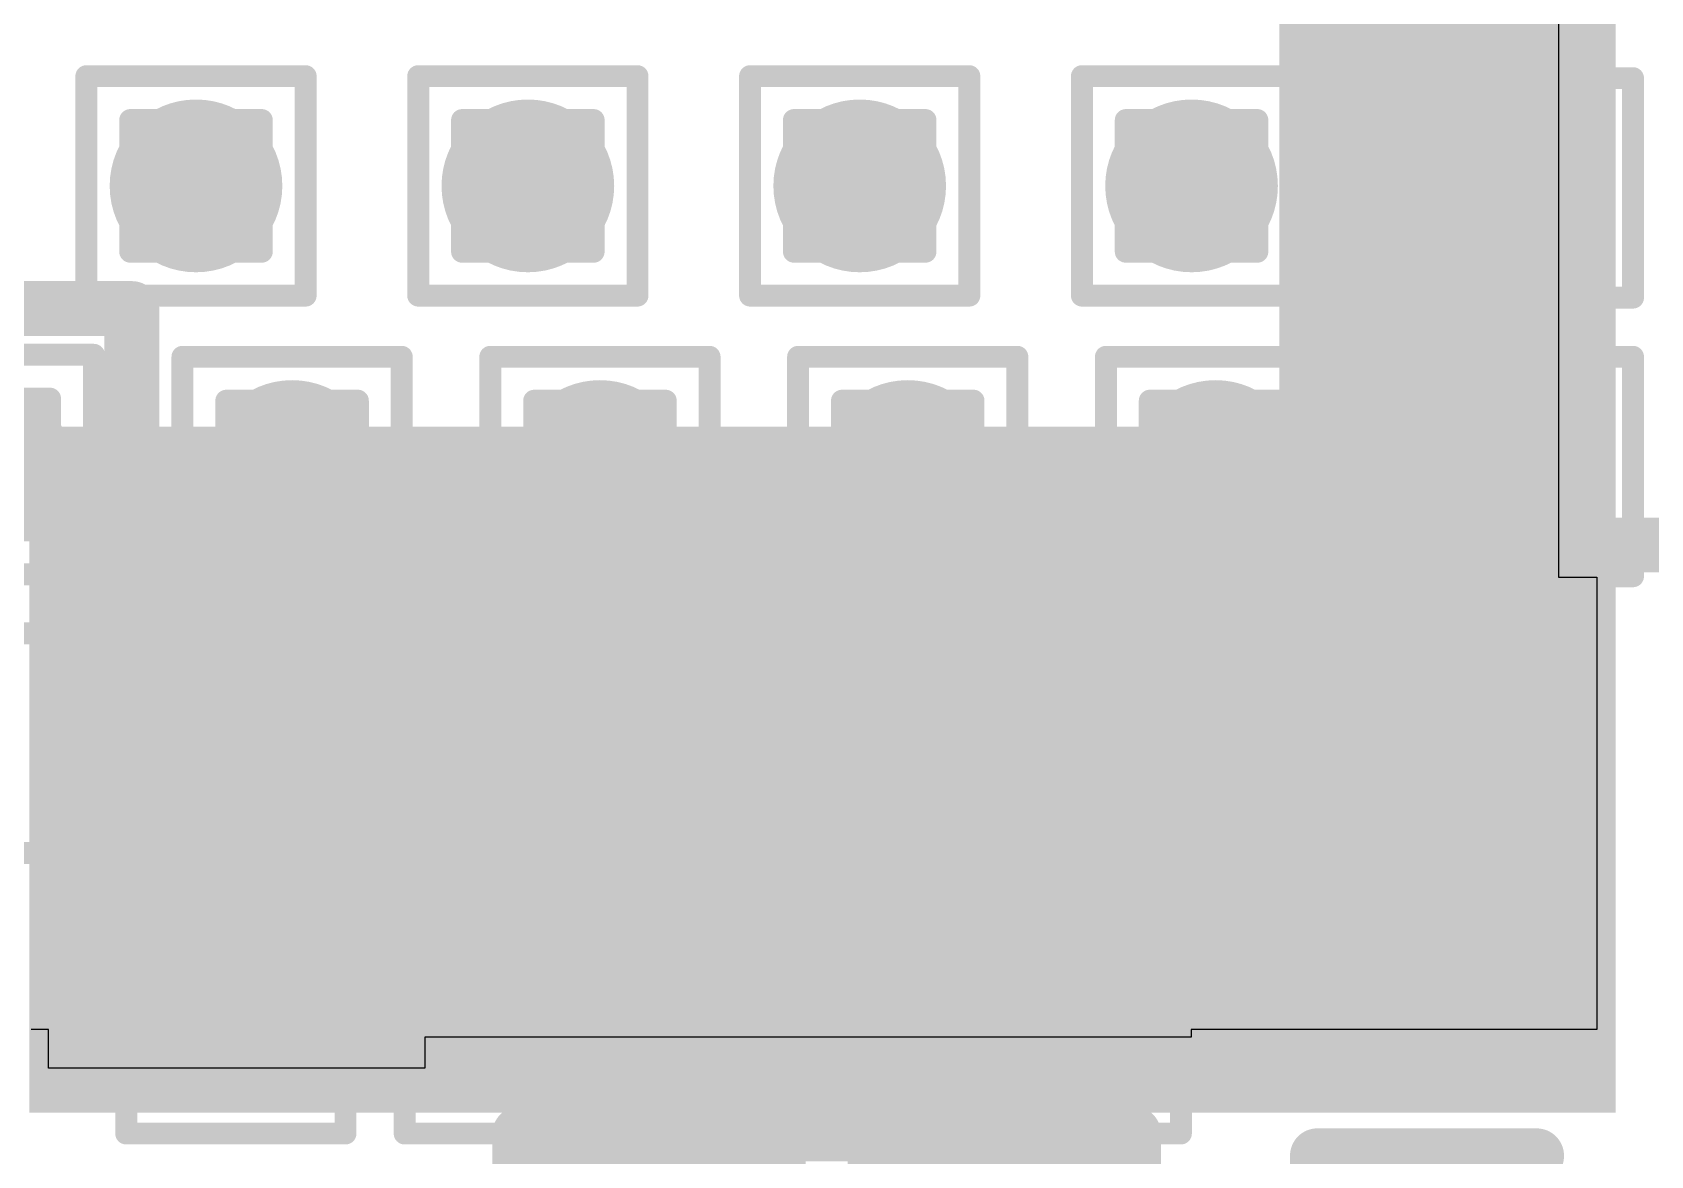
# Model space of a CAD drawing. Header units: inches. Extents: x -12 to 5357, y -8 to 5291.
# Drawn here: x 39.091 to 42.84, y 32.583 to 35.183 of the extents above; entities that cross this region are included whole.
import ezdxf

# ---------------------------------------------------------------- set-up
doc = ezdxf.new("R2010")
doc.units = ezdxf.units.IN
for name, color, linetype in [('Bottom Layer', 5, 'Continuous'), ('Drill Drawing', 1, 'Continuous'), ('Ground', 16, 'Continuous'), ('Power', 76, 'Continuous'), ('Top Layer', 1, 'Continuous'), ('Top Overlay', 2, 'Continuous'), ('Top Paste', 8, 'Continuous'), ('Top Solder', 216, 'Continuous'), ('Via Holes', 16, 'Continuous')]:
    doc.layers.add(name, color=color, linetype=linetype)

# ---------------------------------------------------------------- blocks, each defined once
blk = doc.blocks.new('IND_0402_64')
at = {"layer": 'Top Layer'}
for points in [[(-0.55, 0.3), (-0.15, 0.3), (-0.15, -0.3), (-0.55, -0.3)], [(0.15, 0.3), (0.55, 0.3), (0.55, -0.3), (0.15, -0.3)]]:
    blk.add_hatch(color=1, dxfattribs=at).paths.add_polyline_path(points)
at = {"layer": 'Top Paste'}
for points in [[(-0.55, 0.3), (-0.15, 0.3), (-0.15, -0.3), (-0.55, -0.3)], [(0.15, 0.3), (0.55, 0.3), (0.55, -0.3), (0.15, -0.3)]]:
    blk.add_hatch(color=8, dxfattribs=at).paths.add_polyline_path(points)
at = {"layer": 'Top Solder'}
for points in [[(-0.6516, 0.4016), (-0.0484, 0.4016), (-0.0484, -0.4016), (-0.6516, -0.4016)], [(0.0484, 0.4016), (0.6516, 0.4016), (0.6516, -0.4016), (0.0484, -0.4016)]]:
    blk.add_hatch(color=216, dxfattribs=at).paths.add_polyline_path(points)
at = {"layer": 'Top Overlay', "const_width": 0.127}
for points in [[(-0.7112, -0.4572), (-0.7112, 0.4572)], [(-0.7112, 0.4572), (-0.3048, 0.4572)], [(-0.3048, 0.4572), (0.7112, 0.4572)], [(0.7112, -0.4572), (0.7112, 0.4572)], [(-0.7112, -0.4572), (-0.3048, -0.4572)], [(-0.3048, -0.4572), (0.7112, -0.4572)]]:
    blk.add_lwpolyline(points, dxfattribs=at)
at = {"layer": 'Top Overlay', "const_width": 0.0635}
for points in [[(-0.7429, 0.4572, 1), (-0.6794, 0.4572, 1)], [(-0.7429, 0.4572, 1), (-0.6794, 0.4572, 1)], [(-0.3366, 0.4572, 1), (-0.2731, 0.4572, 1)], [(-0.3366, 0.4572, 1), (-0.2731, 0.4572, 1)], [(0.6794, 0.4572, 1), (0.7429, 0.4572, 1)], [(0.6794, 0.4572, 1), (0.7429, 0.4572, 1)], [(-0.7429, -0.4572, 1), (-0.6794, -0.4572, 1)], [(-0.7429, -0.4572, 1), (-0.6794, -0.4572, 1)], [(-0.3366, -0.4572, 1), (-0.2731, -0.4572, 1)], [(-0.3366, -0.4572, 1), (-0.2731, -0.4572, 1)], [(0.6794, -0.4572, 1), (0.7429, -0.4572, 1)], [(0.6794, -0.4572, 1), (0.7429, -0.4572, 1)]]:
    blk.add_lwpolyline(points, format="xyb", close=True, dxfattribs=at)
blk = doc.blocks.new('C___0402_92')
at = {"layer": 'Top Layer'}
for points in [[(-0.6985, -0.3175), (-0.6985, 0.3175), (-0.2413, 0.3175), (-0.2413, -0.3175)], [(0.2413, -0.3175), (0.2413, 0.3175), (0.6985, 0.3175), (0.6985, -0.3175)]]:
    blk.add_hatch(color=1, dxfattribs=at).paths.add_polyline_path(points)
at = {"layer": 'Top Paste'}
for points in [[(-0.6985, -0.3175), (-0.6985, 0.3175), (-0.2413, 0.3175), (-0.2413, -0.3175)], [(0.2413, -0.3175), (0.2413, 0.3175), (0.6985, 0.3175), (0.6985, -0.3175)]]:
    blk.add_hatch(color=8, dxfattribs=at).paths.add_polyline_path(points)
at = {"layer": 'Top Solder'}
for points in [[(-0.7585, -0.3775), (-0.7585, 0.3775), (-0.1813, 0.3775), (-0.1813, -0.3775)], [(0.1813, -0.3775), (0.1813, 0.3775), (0.7585, 0.3775), (0.7585, -0.3775)]]:
    blk.add_hatch(color=216, dxfattribs=at).paths.add_polyline_path(points)
at = {"layer": 'Top Overlay', "const_width": 0.127}
for points in [[(-0.7874, -0.4064), (-0.7874, 0.4064)], [(-0.7874, 0.4064), (-0.2794, 0.4064)], [(0.2794, 0.4064), (0.7874, 0.4064)], [(0.7874, -0.4064), (0.7874, 0.4064)], [(-0.7874, -0.4064), (-0.2794, -0.4064)], [(0.2794, -0.4064), (0.7874, -0.4064)]]:
    blk.add_lwpolyline(points, dxfattribs=at)
at = {"layer": 'Top Overlay', "const_width": 0.0635}
for points in [[(-0.8191, 0.4064, 1), (-0.7556, 0.4064, 1)], [(-0.8191, 0.4064, 1), (-0.7556, 0.4064, 1)], [(-0.3111, 0.4064, 1), (-0.2477, 0.4064, 1)], [(0.2477, 0.4064, 1), (0.3111, 0.4064, 1)], [(0.7556, 0.4064, 1), (0.8191, 0.4064, 1)], [(0.7556, 0.4064, 1), (0.8191, 0.4064, 1)], [(-0.8191, -0.4064, 1), (-0.7556, -0.4064, 1)], [(-0.8191, -0.4064, 1), (-0.7556, -0.4064, 1)], [(-0.3111, -0.4064, 1), (-0.2477, -0.4064, 1)], [(0.2477, -0.4064, 1), (0.3111, -0.4064, 1)], [(0.7556, -0.4064, 1), (0.8191, -0.4064, 1)], [(0.7556, -0.4064, 1), (0.8191, -0.4064, 1)]]:
    blk.add_lwpolyline(points, format="xyb", close=True, dxfattribs=at)
blk = doc.blocks.new('C___0402_96')
at = {"layer": 'Top Layer'}
for points in [[(-0.6985, -0.3175), (-0.6985, 0.3175), (-0.2413, 0.3175), (-0.2413, -0.3175)], [(0.2413, -0.3175), (0.2413, 0.3175), (0.6985, 0.3175), (0.6985, -0.3175)]]:
    blk.add_hatch(color=1, dxfattribs=at).paths.add_polyline_path(points)
at = {"layer": 'Top Paste'}
for points in [[(-0.6985, -0.3175), (-0.6985, 0.3175), (-0.2413, 0.3175), (-0.2413, -0.3175)], [(0.2413, -0.3175), (0.2413, 0.3175), (0.6985, 0.3175), (0.6985, -0.3175)]]:
    blk.add_hatch(color=8, dxfattribs=at).paths.add_polyline_path(points)
at = {"layer": 'Top Solder'}
for points in [[(-0.7585, -0.3775), (-0.7585, 0.3775), (-0.1813, 0.3775), (-0.1813, -0.3775)], [(0.1813, -0.3775), (0.1813, 0.3775), (0.7585, 0.3775), (0.7585, -0.3775)]]:
    blk.add_hatch(color=216, dxfattribs=at).paths.add_polyline_path(points)
at = {"layer": 'Top Overlay', "const_width": 0.127}
for points in [[(-0.7874, -0.4064), (-0.7874, 0.4064)], [(-0.7874, 0.4064), (-0.2794, 0.4064)], [(0.2794, 0.4064), (0.7874, 0.4064)], [(0.7874, -0.4064), (0.7874, 0.4064)], [(-0.7874, -0.4064), (-0.2794, -0.4064)], [(0.2794, -0.4064), (0.7874, -0.4064)]]:
    blk.add_lwpolyline(points, dxfattribs=at)
at = {"layer": 'Top Overlay', "const_width": 0.0635}
for points in [[(-0.8191, 0.4064, 1), (-0.7556, 0.4064, 1)], [(-0.8191, 0.4064, 1), (-0.7556, 0.4064, 1)], [(-0.3111, 0.4064, 1), (-0.2477, 0.4064, 1)], [(0.2477, 0.4064, 1), (0.3112, 0.4064, 1)], [(0.7556, 0.4064, 1), (0.8191, 0.4064, 1)], [(0.7556, 0.4064, 1), (0.8191, 0.4064, 1)], [(-0.8191, -0.4064, 1), (-0.7556, -0.4064, 1)], [(-0.8191, -0.4064, 1), (-0.7556, -0.4064, 1)], [(-0.3111, -0.4064, 1), (-0.2477, -0.4064, 1)], [(0.2477, -0.4064, 1), (0.3112, -0.4064, 1)], [(0.7556, -0.4064, 1), (0.8191, -0.4064, 1)], [(0.7556, -0.4064, 1), (0.8191, -0.4064, 1)]]:
    blk.add_lwpolyline(points, format="xyb", close=True, dxfattribs=at)

msp = doc.modelspace()

# ---------------------------------------------------------------- hatches: boundary and pattern name
at = {"layer": 'Bottom Layer'}
h = msp.add_hatch(color=5, dxfattribs=at)
edge = h.paths.add_edge_path()
edge.add_arc((39.4698, 34.828), 0.2, 0, 360)
h = msp.add_hatch(color=5, dxfattribs=at)
edge = h.paths.add_edge_path()
edge.add_arc((40.2386, 34.828), 0.2, 0, 360)
h = msp.add_hatch(color=5, dxfattribs=at)
edge = h.paths.add_edge_path()
edge.add_arc((41.0074, 34.828), 0.2, 0, 360)
h = msp.add_hatch(color=5, dxfattribs=at)
edge = h.paths.add_edge_path()
edge.add_arc((41.7762, 34.828), 0.2, 0, 360)
h = msp.add_hatch(color=5, dxfattribs=at)
edge = h.paths.add_edge_path()
edge.add_arc((42.545, 34.8234), 0.2, 0, 360)
h = msp.add_hatch(color=5, dxfattribs=at)
edge = h.paths.add_edge_path()
edge.add_arc((38.9793, 34.1829), 0.2, 0, 360)
h = msp.add_hatch(color=5, dxfattribs=at)
edge = h.paths.add_edge_path()
edge.add_arc((39.6924, 34.1782), 0.2, 0, 360)
h = msp.add_hatch(color=5, dxfattribs=at)
edge = h.paths.add_edge_path()
edge.add_arc((40.4056, 34.1782), 0.2, 0, 360)
h = msp.add_hatch(color=5, dxfattribs=at)
edge = h.paths.add_edge_path()
edge.add_arc((41.1187, 34.1782), 0.2, 0, 360)
h = msp.add_hatch(color=5, dxfattribs=at)
edge = h.paths.add_edge_path()
edge.add_arc((41.8318, 34.1782), 0.2, 0, 360)
h = msp.add_hatch(color=5, dxfattribs=at)
edge = h.paths.add_edge_path()
edge.add_arc((42.545, 34.1782), 0.2, 0, 360)
h = msp.add_hatch(color=5, dxfattribs=at)
edge = h.paths.add_edge_path()
edge.add_arc((39.2909, 33.5377), 0.2, 0, 360)
h = msp.add_hatch(color=5, dxfattribs=at)
edge = h.paths.add_edge_path()
edge.add_arc((40.0783, 33.5377), 0.2, 0, 360)
h = msp.add_hatch(color=5, dxfattribs=at)
edge = h.paths.add_edge_path()
edge.add_arc((40.8657, 33.5377), 0.2, 0, 360)
h = msp.add_hatch(color=5, dxfattribs=at)
edge = h.paths.add_edge_path()
edge.add_arc((41.6531, 33.5377), 0.2, 0, 360)
h = msp.add_hatch(color=5, dxfattribs=at)
edge = h.paths.add_edge_path()
edge.add_arc((39.5621, 32.8879), 0.2, 0, 360)
h = msp.add_hatch(color=5, dxfattribs=at)
edge = h.paths.add_edge_path()
edge.add_arc((40.2072, 32.8879), 0.2, 0, 360)
h = msp.add_hatch(color=5, dxfattribs=at)
edge = h.paths.add_edge_path()
edge.add_arc((40.8524, 32.8879), 0.2, 0, 360)
h = msp.add_hatch(color=5, dxfattribs=at)
edge = h.paths.add_edge_path()
edge.add_arc((41.4975, 32.8879), 0.2, 0, 360)
at = {"layer": 'Ground'}
h = msp.add_hatch(color=16, dxfattribs=at)
edge = h.paths.add_edge_path()
edge.add_arc((39.4698, 34.828), 0.2, 0, 360)
h = msp.add_hatch(color=16, dxfattribs=at)
edge = h.paths.add_edge_path()
edge.add_arc((40.2386, 34.828), 0.2, 0, 360)
h = msp.add_hatch(color=16, dxfattribs=at)
edge = h.paths.add_edge_path()
edge.add_arc((41.0074, 34.828), 0.2, 0, 360)
h = msp.add_hatch(color=16, dxfattribs=at)
edge = h.paths.add_edge_path()
edge.add_arc((41.7762, 34.828), 0.2, 0, 360)
h = msp.add_hatch(color=16, dxfattribs=at)
edge = h.paths.add_edge_path()
edge.add_arc((42.545, 34.8234), 0.2, 0, 360)
h = msp.add_hatch(color=16, dxfattribs=at)
edge = h.paths.add_edge_path()
edge.add_arc((38.9793, 34.1829), 0.2, 0, 360)
h = msp.add_hatch(color=16, dxfattribs=at)
edge = h.paths.add_edge_path()
edge.add_arc((39.6924, 34.1782), 0.2, 0, 360)
h = msp.add_hatch(color=16, dxfattribs=at)
edge = h.paths.add_edge_path()
edge.add_arc((40.4056, 34.1782), 0.2, 0, 360)
h = msp.add_hatch(color=16, dxfattribs=at)
edge = h.paths.add_edge_path()
edge.add_arc((41.1187, 34.1782), 0.2, 0, 360)
h = msp.add_hatch(color=16, dxfattribs=at)
edge = h.paths.add_edge_path()
edge.add_arc((41.8318, 34.1782), 0.2, 0, 360)
h = msp.add_hatch(color=16, dxfattribs=at)
edge = h.paths.add_edge_path()
edge.add_arc((42.545, 34.1782), 0.2, 0, 360)
h = msp.add_hatch(color=16, dxfattribs=at)
edge = h.paths.add_edge_path()
edge.add_arc((39.2909, 33.5377), 0.2, 0, 360)
h = msp.add_hatch(color=16, dxfattribs=at)
edge = h.paths.add_edge_path()
edge.add_arc((40.0783, 33.5377), 0.2, 0, 360)
h = msp.add_hatch(color=16, dxfattribs=at)
edge = h.paths.add_edge_path()
edge.add_arc((40.8657, 33.5377), 0.2, 0, 360)
h = msp.add_hatch(color=16, dxfattribs=at)
edge = h.paths.add_edge_path()
edge.add_arc((41.6531, 33.5377), 0.2, 0, 360)
h = msp.add_hatch(color=16, dxfattribs=at)
edge = h.paths.add_edge_path()
edge.add_arc((39.5621, 32.8879), 0.2, 0, 360)
h = msp.add_hatch(color=16, dxfattribs=at)
edge = h.paths.add_edge_path()
edge.add_arc((40.2072, 32.8879), 0.2, 0, 360)
h = msp.add_hatch(color=16, dxfattribs=at)
edge = h.paths.add_edge_path()
edge.add_arc((40.8524, 32.8879), 0.2, 0, 360)
h = msp.add_hatch(color=16, dxfattribs=at)
edge = h.paths.add_edge_path()
edge.add_arc((41.4975, 32.8879), 0.2, 0, 360)
at = {"layer": 'Power'}
h = msp.add_hatch(color=76, dxfattribs=at)
edge = h.paths.add_edge_path()
edge.add_arc((39.4698, 34.828), 0.2, 0, 360)
h = msp.add_hatch(color=76, dxfattribs=at)
edge = h.paths.add_edge_path()
edge.add_arc((40.2386, 34.828), 0.2, 0, 360)
h = msp.add_hatch(color=76, dxfattribs=at)
edge = h.paths.add_edge_path()
edge.add_arc((41.0074, 34.828), 0.2, 0, 360)
h = msp.add_hatch(color=76, dxfattribs=at)
edge = h.paths.add_edge_path()
edge.add_arc((41.7762, 34.828), 0.2, 0, 360)
h = msp.add_hatch(color=76, dxfattribs=at)
edge = h.paths.add_edge_path()
edge.add_arc((42.545, 34.8234), 0.2, 0, 360)
h = msp.add_hatch(color=76, dxfattribs=at)
edge = h.paths.add_edge_path()
edge.add_arc((38.9793, 34.1829), 0.2, 0, 360)
h = msp.add_hatch(color=76, dxfattribs=at)
edge = h.paths.add_edge_path()
edge.add_arc((39.6924, 34.1782), 0.2, 0, 360)
h = msp.add_hatch(color=76, dxfattribs=at)
edge = h.paths.add_edge_path()
edge.add_arc((40.4056, 34.1782), 0.2, 0, 360)
h = msp.add_hatch(color=76, dxfattribs=at)
edge = h.paths.add_edge_path()
edge.add_arc((41.1187, 34.1782), 0.2, 0, 360)
h = msp.add_hatch(color=76, dxfattribs=at)
edge = h.paths.add_edge_path()
edge.add_arc((41.8318, 34.1782), 0.2, 0, 360)
h = msp.add_hatch(color=76, dxfattribs=at)
edge = h.paths.add_edge_path()
edge.add_arc((42.545, 34.1782), 0.2, 0, 360)
h = msp.add_hatch(color=76, dxfattribs=at)
edge = h.paths.add_edge_path()
edge.add_arc((39.2909, 33.5377), 0.2, 0, 360)
h = msp.add_hatch(color=76, dxfattribs=at)
edge = h.paths.add_edge_path()
edge.add_arc((40.0783, 33.5377), 0.2, 0, 360)
h = msp.add_hatch(color=76, dxfattribs=at)
edge = h.paths.add_edge_path()
edge.add_arc((40.8657, 33.5377), 0.2, 0, 360)
h = msp.add_hatch(color=76, dxfattribs=at)
edge = h.paths.add_edge_path()
edge.add_arc((41.6531, 33.5377), 0.2, 0, 360)
h = msp.add_hatch(color=76, dxfattribs=at)
edge = h.paths.add_edge_path()
edge.add_arc((39.5621, 32.8879), 0.2, 0, 360)
h = msp.add_hatch(color=76, dxfattribs=at)
edge = h.paths.add_edge_path()
edge.add_arc((40.2072, 32.8879), 0.2, 0, 360)
h = msp.add_hatch(color=76, dxfattribs=at)
edge = h.paths.add_edge_path()
edge.add_arc((40.8524, 32.8879), 0.2, 0, 360)
h = msp.add_hatch(color=76, dxfattribs=at)
edge = h.paths.add_edge_path()
edge.add_arc((41.4975, 32.8879), 0.2, 0, 360)
at = {"layer": 'Top Layer'}
for points in [[(41.9798, 32.8744), (42.7584, 32.8744), (42.7584, 36.2785), (41.9798, 36.2785)], [(39.0837, 32.6818), (42.7584, 32.6818), (42.7584, 34.2703), (39.0837, 34.2703)]]:
    msp.add_hatch(color=1, dxfattribs=at).paths.add_polyline_path(points)
h = msp.add_hatch(color=1, dxfattribs=at)
edge = h.paths.add_edge_path()
edge.add_arc((39.4698, 34.828), 0.2, 0, 360)
h = msp.add_hatch(color=1, dxfattribs=at)
edge = h.paths.add_edge_path()
edge.add_arc((40.2386, 34.828), 0.2, 0, 360)
h = msp.add_hatch(color=1, dxfattribs=at)
edge = h.paths.add_edge_path()
edge.add_arc((41.0074, 34.828), 0.2, 0, 360)
h = msp.add_hatch(color=1, dxfattribs=at)
edge = h.paths.add_edge_path()
edge.add_arc((41.7762, 34.828), 0.2, 0, 360)
h = msp.add_hatch(color=1, dxfattribs=at)
edge = h.paths.add_edge_path()
edge.add_arc((42.545, 34.8234), 0.2, 0, 360)
h = msp.add_hatch(color=1, dxfattribs=at)
edge = h.paths.add_edge_path()
edge.add_arc((38.9793, 34.1829), 0.2, 0, 360)
h = msp.add_hatch(color=1, dxfattribs=at)
edge = h.paths.add_edge_path()
edge.add_arc((39.6924, 34.1782), 0.2, 0, 360)
h = msp.add_hatch(color=1, dxfattribs=at)
edge = h.paths.add_edge_path()
edge.add_arc((40.4056, 34.1782), 0.2, 0, 360)
h = msp.add_hatch(color=1, dxfattribs=at)
edge = h.paths.add_edge_path()
edge.add_arc((41.1187, 34.1782), 0.2, 0, 360)
h = msp.add_hatch(color=1, dxfattribs=at)
edge = h.paths.add_edge_path()
edge.add_arc((41.8318, 34.1782), 0.2, 0, 360)
h = msp.add_hatch(color=1, dxfattribs=at)
edge = h.paths.add_edge_path()
edge.add_arc((42.545, 34.1782), 0.2, 0, 360)
h = msp.add_hatch(color=1, dxfattribs=at)
edge = h.paths.add_edge_path()
edge.add_arc((39.2909, 33.5377), 0.2, 0, 360)
h = msp.add_hatch(color=1, dxfattribs=at)
edge = h.paths.add_edge_path()
edge.add_arc((40.0783, 33.5377), 0.2, 0, 360)
h = msp.add_hatch(color=1, dxfattribs=at)
edge = h.paths.add_edge_path()
edge.add_arc((40.8657, 33.5377), 0.2, 0, 360)
h = msp.add_hatch(color=1, dxfattribs=at)
edge = h.paths.add_edge_path()
edge.add_arc((41.6531, 33.5377), 0.2, 0, 360)
h = msp.add_hatch(color=1, dxfattribs=at)
edge = h.paths.add_edge_path()
edge.add_arc((39.5621, 32.8879), 0.2, 0, 360)
h = msp.add_hatch(color=1, dxfattribs=at)
edge = h.paths.add_edge_path()
edge.add_arc((40.2072, 32.8879), 0.2, 0, 360)
h = msp.add_hatch(color=1, dxfattribs=at)
edge = h.paths.add_edge_path()
edge.add_arc((40.8524, 32.8879), 0.2, 0, 360)
h = msp.add_hatch(color=1, dxfattribs=at)
edge = h.paths.add_edge_path()
edge.add_arc((41.4975, 32.8879), 0.2, 0, 360)
at = {"layer": 'Via Holes'}
h = msp.add_hatch(color=7, dxfattribs=at)
edge = h.paths.add_edge_path()
edge.add_arc((39.4698, 34.828), 0.1, 0, 360)
h = msp.add_hatch(color=7, dxfattribs=at)
edge = h.paths.add_edge_path()
edge.add_arc((40.2386, 34.828), 0.1, 0, 360)
h = msp.add_hatch(color=7, dxfattribs=at)
edge = h.paths.add_edge_path()
edge.add_arc((41.0074, 34.828), 0.1, 0, 360)
h = msp.add_hatch(color=7, dxfattribs=at)
edge = h.paths.add_edge_path()
edge.add_arc((41.7762, 34.828), 0.1, 0, 360)
h = msp.add_hatch(color=7, dxfattribs=at)
edge = h.paths.add_edge_path()
edge.add_arc((42.545, 34.8234), 0.1, 0, 360)
h = msp.add_hatch(color=7, dxfattribs=at)
edge = h.paths.add_edge_path()
edge.add_arc((39.6924, 34.1782), 0.1, 0, 360)
h = msp.add_hatch(color=7, dxfattribs=at)
edge = h.paths.add_edge_path()
edge.add_arc((40.4056, 34.1782), 0.1, 0, 360)
h = msp.add_hatch(color=7, dxfattribs=at)
edge = h.paths.add_edge_path()
edge.add_arc((41.1187, 34.1782), 0.1, 0, 360)
h = msp.add_hatch(color=7, dxfattribs=at)
edge = h.paths.add_edge_path()
edge.add_arc((41.8318, 34.1782), 0.1, 0, 360)
h = msp.add_hatch(color=7, dxfattribs=at)
edge = h.paths.add_edge_path()
edge.add_arc((42.545, 34.1782), 0.1, 0, 360)
h = msp.add_hatch(color=7, dxfattribs=at)
edge = h.paths.add_edge_path()
edge.add_arc((39.2909, 33.5377), 0.1, 0, 360)
h = msp.add_hatch(color=7, dxfattribs=at)
edge = h.paths.add_edge_path()
edge.add_arc((40.0783, 33.5377), 0.1, 0, 360)
h = msp.add_hatch(color=7, dxfattribs=at)
edge = h.paths.add_edge_path()
edge.add_arc((40.8657, 33.5377), 0.1, 0, 360)
h = msp.add_hatch(color=7, dxfattribs=at)
edge = h.paths.add_edge_path()
edge.add_arc((41.6531, 33.5377), 0.1, 0, 360)
h = msp.add_hatch(color=7, dxfattribs=at)
edge = h.paths.add_edge_path()
edge.add_arc((39.5621, 32.8879), 0.1, 0, 360)
h = msp.add_hatch(color=7, dxfattribs=at)
edge = h.paths.add_edge_path()
edge.add_arc((40.2072, 32.8879), 0.1, 0, 360)
h = msp.add_hatch(color=7, dxfattribs=at)
edge = h.paths.add_edge_path()
edge.add_arc((40.8524, 32.8879), 0.1, 0, 360)
h = msp.add_hatch(color=7, dxfattribs=at)
edge = h.paths.add_edge_path()
edge.add_arc((41.4975, 32.8879), 0.1, 0, 360)

# ---------------------------------------------------------------- linework, layer by layer
at = {"layer": 'Drill Drawing', "const_width": 0.0508}
for points in [[(39.2158, 35.082), (39.7238, 35.082)], [(39.2158, 34.574), (39.2158, 35.082)], [(39.7238, 34.574), (39.7238, 35.082)], [(39.9846, 35.082), (40.4926, 35.082)], [(39.9846, 34.574), (39.9846, 35.082)], [(40.4926, 34.574), (40.4926, 35.082)], [(40.7534, 35.082), (41.2614, 35.082)], [(40.7534, 34.574), (40.7534, 35.082)], [(41.2614, 34.574), (41.2614, 35.082)], [(41.5222, 35.082), (42.0302, 35.082)], [(41.5222, 34.574), (41.5222, 35.082)], [(42.0302, 34.574), (42.0302, 35.082)], [(42.291, 35.0774), (42.799, 35.0774)], [(42.291, 34.5694), (42.291, 35.0774)], [(42.799, 34.5694), (42.799, 35.0774)], [(39.3174, 34.9804), (39.6222, 34.9804)], [(39.3174, 34.6756), (39.3174, 34.9804)], [(39.6222, 34.6756), (39.6222, 34.9804)], [(40.0862, 34.9804), (40.391, 34.9804)], [(40.0862, 34.6756), (40.0862, 34.9804)], [(40.391, 34.6756), (40.391, 34.9804)], [(40.855, 34.9804), (41.1598, 34.9804)], [(40.855, 34.6756), (40.855, 34.9804)], [(41.1598, 34.6756), (41.1598, 34.9804)], [(41.6238, 34.9804), (41.9286, 34.9804)], [(41.6238, 34.6756), (41.6238, 34.9804)], [(41.9286, 34.6756), (41.9286, 34.9804)], [(42.3926, 34.9758), (42.6974, 34.9758)], [(42.3926, 34.671), (42.3926, 34.9758)], [(42.6974, 34.671), (42.6974, 34.9758)], [(39.3174, 34.6756), (39.6222, 34.6756)], [(40.0862, 34.6756), (40.391, 34.6756)], [(40.855, 34.6756), (41.1598, 34.6756)], [(41.6238, 34.6756), (41.9286, 34.6756)], [(42.3926, 34.671), (42.6974, 34.671)], [(39.2158, 34.574), (39.7238, 34.574)], [(39.9846, 34.574), (40.4926, 34.574)], [(40.7534, 34.574), (41.2614, 34.574)], [(41.5222, 34.574), (42.0302, 34.574)], [(42.291, 34.5694), (42.799, 34.5694)], [(38.7253, 34.4369), (39.2333, 34.4369)], [(39.2333, 33.9289), (39.2333, 34.4369)], [(39.4384, 34.4322), (39.9464, 34.4322)], [(39.4384, 33.9242), (39.4384, 34.4322)], [(39.9464, 33.9242), (39.9464, 34.4322)], [(40.1516, 34.4322), (40.6596, 34.4322)], [(40.1516, 33.9242), (40.1516, 34.4322)], [(40.6596, 33.9242), (40.6596, 34.4322)], [(40.8647, 34.4322), (41.3727, 34.4322)], [(40.8647, 33.9242), (40.8647, 34.4322)], [(41.3727, 33.9242), (41.3727, 34.4322)], [(41.5778, 34.4322), (42.0858, 34.4322)], [(41.5778, 33.9242), (41.5778, 34.4322)], [(42.0858, 33.9242), (42.0858, 34.4322)], [(42.291, 34.4322), (42.799, 34.4322)], [(42.291, 33.9242), (42.291, 34.4322)], [(42.799, 33.9242), (42.799, 34.4322)], [(38.8269, 34.3353), (39.1317, 34.3353)], [(39.1317, 34.0305), (39.1317, 34.3353)], [(39.54, 34.3306), (39.8448, 34.3306)], [(39.54, 34.0258), (39.54, 34.3306)], [(39.8448, 34.0258), (39.8448, 34.3306)], [(40.2532, 34.3306), (40.558, 34.3306)], [(40.2532, 34.0258), (40.2532, 34.3306)], [(40.558, 34.0258), (40.558, 34.3306)], [(40.9663, 34.3306), (41.2711, 34.3306)], [(40.9663, 34.0258), (40.9663, 34.3306)], [(41.2711, 34.0258), (41.2711, 34.3306)], [(41.6794, 34.3306), (41.9842, 34.3306)], [(41.6794, 34.0258), (41.6794, 34.3306)], [(41.9842, 34.0258), (41.9842, 34.3306)], [(42.3926, 34.3306), (42.6974, 34.3306)], [(42.3926, 34.0258), (42.3926, 34.3306)], [(42.6974, 34.0258), (42.6974, 34.3306)], [(38.8269, 34.0305), (39.1317, 34.0305)], [(39.54, 34.0258), (39.8448, 34.0258)], [(40.2532, 34.0258), (40.558, 34.0258)], [(40.9663, 34.0258), (41.2711, 34.0258)], [(41.6794, 34.0258), (41.9842, 34.0258)], [(42.3926, 34.0258), (42.6974, 34.0258)], [(38.7253, 33.9289), (39.2333, 33.9289)], [(39.4384, 33.9242), (39.9464, 33.9242)], [(40.1516, 33.9242), (40.6596, 33.9242)], [(40.8647, 33.9242), (41.3727, 33.9242)], [(41.5778, 33.9242), (42.0858, 33.9242)], [(42.291, 33.9242), (42.799, 33.9242)], [(39.0369, 33.7917), (39.5449, 33.7917)], [(39.5449, 33.2837), (39.5449, 33.7917)], [(39.8243, 33.7917), (40.3323, 33.7917)], [(39.8243, 33.2837), (39.8243, 33.7917)], [(40.3323, 33.2837), (40.3323, 33.7917)], [(40.6117, 33.7917), (41.1197, 33.7917)], [(40.6117, 33.2837), (40.6117, 33.7917)], [(41.1197, 33.2837), (41.1197, 33.7917)], [(41.3991, 33.7917), (41.9071, 33.7917)], [(41.3991, 33.2837), (41.3991, 33.7917)], [(41.9071, 33.2837), (41.9071, 33.7917)], [(39.1385, 33.6901), (39.4433, 33.6901)], [(39.1385, 33.3853), (39.1385, 33.6901)], [(39.4433, 33.3853), (39.4433, 33.6901)], [(39.9259, 33.6901), (40.2307, 33.6901)], [(39.9259, 33.3853), (39.9259, 33.6901)], [(40.2307, 33.3853), (40.2307, 33.6901)], [(40.7133, 33.6901), (41.0181, 33.6901)], [(40.7133, 33.3853), (40.7133, 33.6901)], [(41.0181, 33.3853), (41.0181, 33.6901)], [(41.5007, 33.6901), (41.8055, 33.6901)], [(41.5007, 33.3853), (41.5007, 33.6901)], [(41.8055, 33.3853), (41.8055, 33.6901)], [(39.1385, 33.3853), (39.4433, 33.3853)], [(39.9259, 33.3853), (40.2307, 33.3853)], [(40.7133, 33.3853), (41.0181, 33.3853)], [(41.5007, 33.3853), (41.8055, 33.3853)], [(39.0369, 33.2837), (39.5449, 33.2837)], [(39.8243, 33.2837), (40.3323, 33.2837)], [(40.6117, 33.2837), (41.1197, 33.2837)], [(41.3991, 33.2837), (41.9071, 33.2837)], [(39.3081, 33.1419), (39.8161, 33.1419)], [(39.3081, 32.6339), (39.3081, 33.1419)], [(39.8161, 32.6339), (39.8161, 33.1419)], [(39.9532, 33.1419), (40.4612, 33.1419)], [(39.9532, 32.6339), (39.9532, 33.1419)], [(40.4612, 32.6339), (40.4612, 33.1419)], [(40.5984, 33.1419), (41.1064, 33.1419)], [(40.5984, 32.6339), (40.5984, 33.1419)], [(41.1064, 32.6339), (41.1064, 33.1419)], [(41.2435, 33.1419), (41.7515, 33.1419)], [(41.2435, 32.6339), (41.2435, 33.1419)], [(41.7515, 32.6339), (41.7515, 33.1419)], [(39.4097, 33.0403), (39.7145, 33.0403)], [(39.4097, 32.7355), (39.4097, 33.0403)], [(39.7145, 32.7355), (39.7145, 33.0403)], [(40.0548, 33.0403), (40.3596, 33.0403)], [(40.0548, 32.7355), (40.0548, 33.0403)], [(40.3596, 32.7355), (40.3596, 33.0403)], [(40.7, 33.0403), (41.0048, 33.0403)], [(40.7, 32.7355), (40.7, 33.0403)], [(41.0048, 32.7355), (41.0048, 33.0403)], [(41.3451, 33.0403), (41.6499, 33.0403)], [(41.3451, 32.7355), (41.3451, 33.0403)], [(41.6499, 32.7355), (41.6499, 33.0403)], [(39.4097, 32.7355), (39.7145, 32.7355)], [(40.0548, 32.7355), (40.3596, 32.7355)], [(40.7, 32.7355), (41.0048, 32.7355)], [(41.3451, 32.7355), (41.6499, 32.7355)], [(39.3081, 32.6339), (39.8161, 32.6339)], [(39.9532, 32.6339), (40.4612, 32.6339)], [(40.5984, 32.6339), (41.1064, 32.6339)], [(41.2435, 32.6339), (41.7515, 32.6339)]]:
    msp.add_lwpolyline(points, dxfattribs=at)
at = {"layer": 'Drill Drawing', "const_width": 0.0254}
for points in [[(39.2031, 35.082, 1), (39.2285, 35.082, 1)], [(39.2031, 35.082, 1), (39.2285, 35.082, 1)], [(39.7111, 35.082, 1), (39.7365, 35.082, 1)], [(39.7111, 35.082, 1), (39.7365, 35.082, 1)], [(39.9719, 35.082, 1), (39.9973, 35.082, 1)], [(39.9719, 35.082, 1), (39.9973, 35.082, 1)], [(40.4799, 35.082, 1), (40.5053, 35.082, 1)], [(40.4799, 35.082, 1), (40.5053, 35.082, 1)], [(40.7407, 35.082, 1), (40.7661, 35.082, 1)], [(40.7407, 35.082, 1), (40.7661, 35.082, 1)], [(41.2487, 35.082, 1), (41.2741, 35.082, 1)], [(41.2487, 35.082, 1), (41.2741, 35.082, 1)], [(41.5095, 35.082, 1), (41.5349, 35.082, 1)], [(41.5095, 35.082, 1), (41.5349, 35.082, 1)], [(42.0175, 35.082, 1), (42.0429, 35.082, 1)], [(42.0175, 35.082, 1), (42.0429, 35.082, 1)], [(42.2783, 35.0774, 1), (42.3037, 35.0774, 1)], [(42.2783, 35.0774, 1), (42.3037, 35.0774, 1)], [(42.7863, 35.0774, 1), (42.8117, 35.0774, 1)], [(42.7863, 35.0774, 1), (42.8117, 35.0774, 1)], [(39.3047, 34.9804, 1), (39.3301, 34.9804, 1)], [(39.3047, 34.9804, 1), (39.3301, 34.9804, 1)], [(39.6095, 34.9804, 1), (39.6349, 34.9804, 1)], [(39.6095, 34.9804, 1), (39.6349, 34.9804, 1)], [(40.0735, 34.9804, 1), (40.0989, 34.9804, 1)], [(40.0735, 34.9804, 1), (40.0989, 34.9804, 1)], [(40.3783, 34.9804, 1), (40.4037, 34.9804, 1)], [(40.3783, 34.9804, 1), (40.4037, 34.9804, 1)], [(40.8423, 34.9804, 1), (40.8677, 34.9804, 1)], [(40.8423, 34.9804, 1), (40.8677, 34.9804, 1)], [(41.1471, 34.9804, 1), (41.1725, 34.9804, 1)], [(41.1471, 34.9804, 1), (41.1725, 34.9804, 1)], [(41.6111, 34.9804, 1), (41.6365, 34.9804, 1)], [(41.6111, 34.9804, 1), (41.6365, 34.9804, 1)], [(41.9159, 34.9804, 1), (41.9413, 34.9804, 1)], [(41.9159, 34.9804, 1), (41.9413, 34.9804, 1)], [(42.3799, 34.9758, 1), (42.4053, 34.9758, 1)], [(42.3799, 34.9758, 1), (42.4053, 34.9758, 1)], [(42.6847, 34.9758, 1), (42.7101, 34.9758, 1)], [(42.6847, 34.9758, 1), (42.7101, 34.9758, 1)], [(39.3047, 34.6756, 1), (39.3301, 34.6756, 1)], [(39.3047, 34.6756, 1), (39.3301, 34.6756, 1)], [(39.6095, 34.6756, 1), (39.6349, 34.6756, 1)], [(39.6095, 34.6756, 1), (39.6349, 34.6756, 1)], [(40.0735, 34.6756, 1), (40.0989, 34.6756, 1)], [(40.0735, 34.6756, 1), (40.0989, 34.6756, 1)], [(40.3783, 34.6756, 1), (40.4037, 34.6756, 1)], [(40.3783, 34.6756, 1), (40.4037, 34.6756, 1)], [(40.8423, 34.6756, 1), (40.8677, 34.6756, 1)], [(40.8423, 34.6756, 1), (40.8677, 34.6756, 1)], [(41.1471, 34.6756, 1), (41.1725, 34.6756, 1)], [(41.1471, 34.6756, 1), (41.1725, 34.6756, 1)], [(41.6111, 34.6756, 1), (41.6365, 34.6756, 1)], [(41.6111, 34.6756, 1), (41.6365, 34.6756, 1)], [(41.9159, 34.6756, 1), (41.9413, 34.6756, 1)], [(41.9159, 34.6756, 1), (41.9413, 34.6756, 1)], [(42.3799, 34.671, 1), (42.4053, 34.671, 1)], [(42.3799, 34.671, 1), (42.4053, 34.671, 1)], [(42.6847, 34.671, 1), (42.7101, 34.671, 1)], [(42.6847, 34.671, 1), (42.7101, 34.671, 1)], [(39.2031, 34.574, 1), (39.2285, 34.574, 1)], [(39.2031, 34.574, 1), (39.2285, 34.574, 1)], [(39.7111, 34.574, 1), (39.7365, 34.574, 1)], [(39.7111, 34.574, 1), (39.7365, 34.574, 1)], [(39.9719, 34.574, 1), (39.9973, 34.574, 1)], [(39.9719, 34.574, 1), (39.9973, 34.574, 1)], [(40.4799, 34.574, 1), (40.5053, 34.574, 1)], [(40.4799, 34.574, 1), (40.5053, 34.574, 1)], [(40.7407, 34.574, 1), (40.7661, 34.574, 1)], [(40.7407, 34.574, 1), (40.7661, 34.574, 1)], [(41.2487, 34.574, 1), (41.2741, 34.574, 1)], [(41.2487, 34.574, 1), (41.2741, 34.574, 1)], [(41.5095, 34.574, 1), (41.5349, 34.574, 1)], [(41.5095, 34.574, 1), (41.5349, 34.574, 1)], [(42.0175, 34.574, 1), (42.0429, 34.574, 1)], [(42.0175, 34.574, 1), (42.0429, 34.574, 1)], [(42.2783, 34.5694, 1), (42.3037, 34.5694, 1)], [(42.2783, 34.5694, 1), (42.3037, 34.5694, 1)], [(42.7863, 34.5694, 1), (42.8117, 34.5694, 1)], [(42.7863, 34.5694, 1), (42.8117, 34.5694, 1)], [(39.2206, 34.4369, 1), (39.246, 34.4369, 1)], [(39.2206, 34.4369, 1), (39.246, 34.4369, 1)], [(39.4257, 34.4322, 1), (39.4511, 34.4322, 1)], [(39.4257, 34.4322, 1), (39.4511, 34.4322, 1)], [(39.9337, 34.4322, 1), (39.9591, 34.4322, 1)], [(39.9337, 34.4322, 1), (39.9591, 34.4322, 1)], [(40.1389, 34.4322, 1), (40.1643, 34.4322, 1)], [(40.1389, 34.4322, 1), (40.1643, 34.4322, 1)], [(40.6469, 34.4322, 1), (40.6723, 34.4322, 1)], [(40.6469, 34.4322, 1), (40.6723, 34.4322, 1)], [(40.852, 34.4322, 1), (40.8774, 34.4322, 1)], [(40.852, 34.4322, 1), (40.8774, 34.4322, 1)], [(41.36, 34.4322, 1), (41.3854, 34.4322, 1)], [(41.36, 34.4322, 1), (41.3854, 34.4322, 1)], [(41.5651, 34.4322, 1), (41.5905, 34.4322, 1)], [(41.5651, 34.4322, 1), (41.5905, 34.4322, 1)], [(42.0731, 34.4322, 1), (42.0985, 34.4322, 1)], [(42.0731, 34.4322, 1), (42.0985, 34.4322, 1)], [(42.2783, 34.4322, 1), (42.3037, 34.4322, 1)], [(42.2783, 34.4322, 1), (42.3037, 34.4322, 1)], [(42.7863, 34.4322, 1), (42.8117, 34.4322, 1)], [(42.7863, 34.4322, 1), (42.8117, 34.4322, 1)], [(39.119, 34.3353, 1), (39.1444, 34.3353, 1)], [(39.119, 34.3353, 1), (39.1444, 34.3353, 1)], [(39.5273, 34.3306, 1), (39.5527, 34.3306, 1)], [(39.5273, 34.3306, 1), (39.5527, 34.3306, 1)], [(39.8321, 34.3306, 1), (39.8575, 34.3306, 1)], [(39.8321, 34.3306, 1), (39.8575, 34.3306, 1)], [(40.2405, 34.3306, 1), (40.2659, 34.3306, 1)], [(40.2405, 34.3306, 1), (40.2659, 34.3306, 1)], [(40.5453, 34.3306, 1), (40.5707, 34.3306, 1)], [(40.5453, 34.3306, 1), (40.5707, 34.3306, 1)], [(40.9536, 34.3306, 1), (40.979, 34.3306, 1)], [(40.9536, 34.3306, 1), (40.979, 34.3306, 1)], [(41.2584, 34.3306, 1), (41.2838, 34.3306, 1)], [(41.2584, 34.3306, 1), (41.2838, 34.3306, 1)], [(41.6667, 34.3306, 1), (41.6921, 34.3306, 1)], [(41.6667, 34.3306, 1), (41.6921, 34.3306, 1)], [(41.9715, 34.3306, 1), (41.9969, 34.3306, 1)], [(41.9715, 34.3306, 1), (41.9969, 34.3306, 1)], [(42.3799, 34.3306, 1), (42.4053, 34.3306, 1)], [(42.3799, 34.3306, 1), (42.4053, 34.3306, 1)], [(42.6847, 34.3306, 1), (42.7101, 34.3306, 1)], [(42.6847, 34.3306, 1), (42.7101, 34.3306, 1)], [(39.119, 34.0305, 1), (39.1444, 34.0305, 1)], [(39.119, 34.0305, 1), (39.1444, 34.0305, 1)], [(39.5273, 34.0258, 1), (39.5527, 34.0258, 1)], [(39.5273, 34.0258, 1), (39.5527, 34.0258, 1)], [(39.8321, 34.0258, 1), (39.8575, 34.0258, 1)], [(39.8321, 34.0258, 1), (39.8575, 34.0258, 1)], [(40.2405, 34.0258, 1), (40.2659, 34.0258, 1)], [(40.2405, 34.0258, 1), (40.2659, 34.0258, 1)], [(40.5453, 34.0258, 1), (40.5707, 34.0258, 1)], [(40.5453, 34.0258, 1), (40.5707, 34.0258, 1)], [(40.9536, 34.0258, 1), (40.979, 34.0258, 1)], [(40.9536, 34.0258, 1), (40.979, 34.0258, 1)], [(41.2584, 34.0258, 1), (41.2838, 34.0258, 1)], [(41.2584, 34.0258, 1), (41.2838, 34.0258, 1)], [(41.6667, 34.0258, 1), (41.6921, 34.0258, 1)], [(41.6667, 34.0258, 1), (41.6921, 34.0258, 1)], [(41.9715, 34.0258, 1), (41.9969, 34.0258, 1)], [(41.9715, 34.0258, 1), (41.9969, 34.0258, 1)], [(42.3799, 34.0258, 1), (42.4053, 34.0258, 1)], [(42.3799, 34.0258, 1), (42.4053, 34.0258, 1)], [(42.6847, 34.0258, 1), (42.7101, 34.0258, 1)], [(42.6847, 34.0258, 1), (42.7101, 34.0258, 1)], [(39.2206, 33.9289, 1), (39.246, 33.9289, 1)], [(39.2206, 33.9289, 1), (39.246, 33.9289, 1)], [(39.4257, 33.9242, 1), (39.4511, 33.9242, 1)], [(39.4257, 33.9242, 1), (39.4511, 33.9242, 1)], [(39.9337, 33.9242, 1), (39.9591, 33.9242, 1)], [(39.9337, 33.9242, 1), (39.9591, 33.9242, 1)], [(40.1389, 33.9242, 1), (40.1643, 33.9242, 1)], [(40.1389, 33.9242, 1), (40.1643, 33.9242, 1)], [(40.6469, 33.9242, 1), (40.6723, 33.9242, 1)], [(40.6469, 33.9242, 1), (40.6723, 33.9242, 1)], [(40.852, 33.9242, 1), (40.8774, 33.9242, 1)], [(40.852, 33.9242, 1), (40.8774, 33.9242, 1)], [(41.36, 33.9242, 1), (41.3854, 33.9242, 1)], [(41.36, 33.9242, 1), (41.3854, 33.9242, 1)], [(41.5651, 33.9242, 1), (41.5905, 33.9242, 1)], [(41.5651, 33.9242, 1), (41.5905, 33.9242, 1)], [(42.0731, 33.9242, 1), (42.0985, 33.9242, 1)], [(42.0731, 33.9242, 1), (42.0985, 33.9242, 1)], [(42.2783, 33.9242, 1), (42.3037, 33.9242, 1)], [(42.2783, 33.9242, 1), (42.3037, 33.9242, 1)], [(42.7863, 33.9242, 1), (42.8117, 33.9242, 1)], [(42.7863, 33.9242, 1), (42.8117, 33.9242, 1)], [(39.5322, 33.7917, 1), (39.5576, 33.7917, 1)], [(39.5322, 33.7917, 1), (39.5576, 33.7917, 1)], [(39.8116, 33.7917, 1), (39.837, 33.7917, 1)], [(39.8116, 33.7917, 1), (39.837, 33.7917, 1)], [(40.3196, 33.7917, 1), (40.345, 33.7917, 1)], [(40.3196, 33.7917, 1), (40.345, 33.7917, 1)], [(40.599, 33.7917, 1), (40.6244, 33.7917, 1)], [(40.599, 33.7917, 1), (40.6244, 33.7917, 1)], [(41.107, 33.7917, 1), (41.1324, 33.7917, 1)], [(41.107, 33.7917, 1), (41.1324, 33.7917, 1)], [(41.3864, 33.7917, 1), (41.4118, 33.7917, 1)], [(41.3864, 33.7917, 1), (41.4118, 33.7917, 1)], [(41.8944, 33.7917, 1), (41.9198, 33.7917, 1)], [(41.8944, 33.7917, 1), (41.9198, 33.7917, 1)], [(39.1258, 33.6901, 1), (39.1512, 33.6901, 1)], [(39.1258, 33.6901, 1), (39.1512, 33.6901, 1)], [(39.4306, 33.6901, 1), (39.456, 33.6901, 1)], [(39.4306, 33.6901, 1), (39.456, 33.6901, 1)], [(39.9132, 33.6901, 1), (39.9386, 33.6901, 1)], [(39.9132, 33.6901, 1), (39.9386, 33.6901, 1)], [(40.218, 33.6901, 1), (40.2434, 33.6901, 1)], [(40.218, 33.6901, 1), (40.2434, 33.6901, 1)], [(40.7006, 33.6901, 1), (40.726, 33.6901, 1)], [(40.7006, 33.6901, 1), (40.726, 33.6901, 1)], [(41.0054, 33.6901, 1), (41.0308, 33.6901, 1)], [(41.0054, 33.6901, 1), (41.0308, 33.6901, 1)], [(41.488, 33.6901, 1), (41.5134, 33.6901, 1)], [(41.488, 33.6901, 1), (41.5134, 33.6901, 1)], [(41.7928, 33.6901, 1), (41.8182, 33.6901, 1)], [(41.7928, 33.6901, 1), (41.8182, 33.6901, 1)], [(39.1258, 33.3853, 1), (39.1512, 33.3853, 1)], [(39.1258, 33.3853, 1), (39.1512, 33.3853, 1)], [(39.4306, 33.3853, 1), (39.456, 33.3853, 1)], [(39.4306, 33.3853, 1), (39.456, 33.3853, 1)], [(39.9132, 33.3853, 1), (39.9386, 33.3853, 1)], [(39.9132, 33.3853, 1), (39.9386, 33.3853, 1)], [(40.218, 33.3853, 1), (40.2434, 33.3853, 1)], [(40.218, 33.3853, 1), (40.2434, 33.3853, 1)], [(40.7006, 33.3853, 1), (40.726, 33.3853, 1)], [(40.7006, 33.3853, 1), (40.726, 33.3853, 1)], [(41.0054, 33.3853, 1), (41.0308, 33.3853, 1)], [(41.0054, 33.3853, 1), (41.0308, 33.3853, 1)], [(41.488, 33.3853, 1), (41.5134, 33.3853, 1)], [(41.488, 33.3853, 1), (41.5134, 33.3853, 1)], [(41.7928, 33.3853, 1), (41.8182, 33.3853, 1)], [(41.7928, 33.3853, 1), (41.8182, 33.3853, 1)], [(39.5322, 33.2837, 1), (39.5576, 33.2837, 1)], [(39.5322, 33.2837, 1), (39.5576, 33.2837, 1)], [(39.8116, 33.2837, 1), (39.837, 33.2837, 1)], [(39.8116, 33.2837, 1), (39.837, 33.2837, 1)], [(40.3196, 33.2837, 1), (40.345, 33.2837, 1)], [(40.3196, 33.2837, 1), (40.345, 33.2837, 1)], [(40.599, 33.2837, 1), (40.6244, 33.2837, 1)], [(40.599, 33.2837, 1), (40.6244, 33.2837, 1)], [(41.107, 33.2837, 1), (41.1324, 33.2837, 1)], [(41.107, 33.2837, 1), (41.1324, 33.2837, 1)], [(41.3864, 33.2837, 1), (41.4118, 33.2837, 1)], [(41.3864, 33.2837, 1), (41.4118, 33.2837, 1)], [(41.8944, 33.2837, 1), (41.9198, 33.2837, 1)], [(41.8944, 33.2837, 1), (41.9198, 33.2837, 1)], [(39.2954, 33.1419, 1), (39.3208, 33.1419, 1)], [(39.2954, 33.1419, 1), (39.3208, 33.1419, 1)], [(39.8034, 33.1419, 1), (39.8288, 33.1419, 1)], [(39.8034, 33.1419, 1), (39.8288, 33.1419, 1)], [(39.9405, 33.1419, 1), (39.9659, 33.1419, 1)], [(39.9405, 33.1419, 1), (39.9659, 33.1419, 1)], [(40.4485, 33.1419, 1), (40.4739, 33.1419, 1)], [(40.4485, 33.1419, 1), (40.4739, 33.1419, 1)], [(40.5857, 33.1419, 1), (40.6111, 33.1419, 1)], [(40.5857, 33.1419, 1), (40.6111, 33.1419, 1)], [(41.0937, 33.1419, 1), (41.1191, 33.1419, 1)], [(41.0937, 33.1419, 1), (41.1191, 33.1419, 1)], [(41.2308, 33.1419, 1), (41.2562, 33.1419, 1)], [(41.2308, 33.1419, 1), (41.2562, 33.1419, 1)], [(41.7388, 33.1419, 1), (41.7642, 33.1419, 1)], [(41.7388, 33.1419, 1), (41.7642, 33.1419, 1)], [(39.397, 33.0403, 1), (39.4224, 33.0403, 1)], [(39.397, 33.0403, 1), (39.4224, 33.0403, 1)], [(39.7018, 33.0403, 1), (39.7272, 33.0403, 1)], [(39.7018, 33.0403, 1), (39.7272, 33.0403, 1)], [(40.0421, 33.0403, 1), (40.0675, 33.0403, 1)], [(40.0421, 33.0403, 1), (40.0675, 33.0403, 1)], [(40.3469, 33.0403, 1), (40.3723, 33.0403, 1)], [(40.3469, 33.0403, 1), (40.3723, 33.0403, 1)], [(40.6873, 33.0403, 1), (40.7127, 33.0403, 1)], [(40.6873, 33.0403, 1), (40.7127, 33.0403, 1)], [(40.9921, 33.0403, 1), (41.0175, 33.0403, 1)], [(40.9921, 33.0403, 1), (41.0175, 33.0403, 1)], [(41.3324, 33.0403, 1), (41.3578, 33.0403, 1)], [(41.3324, 33.0403, 1), (41.3578, 33.0403, 1)], [(41.6372, 33.0403, 1), (41.6626, 33.0403, 1)], [(41.6372, 33.0403, 1), (41.6626, 33.0403, 1)], [(39.397, 32.7355, 1), (39.4224, 32.7355, 1)], [(39.397, 32.7355, 1), (39.4224, 32.7355, 1)], [(39.7018, 32.7355, 1), (39.7272, 32.7355, 1)], [(39.7018, 32.7355, 1), (39.7272, 32.7355, 1)], [(40.0421, 32.7355, 1), (40.0675, 32.7355, 1)], [(40.0421, 32.7355, 1), (40.0675, 32.7355, 1)], [(40.3469, 32.7355, 1), (40.3723, 32.7355, 1)], [(40.3469, 32.7355, 1), (40.3723, 32.7355, 1)], [(40.6873, 32.7355, 1), (40.7127, 32.7355, 1)], [(40.6873, 32.7355, 1), (40.7127, 32.7355, 1)], [(40.9921, 32.7355, 1), (41.0175, 32.7355, 1)], [(40.9921, 32.7355, 1), (41.0175, 32.7355, 1)], [(41.3324, 32.7355, 1), (41.3578, 32.7355, 1)], [(41.3324, 32.7355, 1), (41.3578, 32.7355, 1)], [(41.6372, 32.7355, 1), (41.6626, 32.7355, 1)], [(41.6372, 32.7355, 1), (41.6626, 32.7355, 1)], [(39.2954, 32.6339, 1), (39.3208, 32.6339, 1)], [(39.2954, 32.6339, 1), (39.3208, 32.6339, 1)], [(39.8034, 32.6339, 1), (39.8288, 32.6339, 1)], [(39.8034, 32.6339, 1), (39.8288, 32.6339, 1)], [(39.9405, 32.6339, 1), (39.9659, 32.6339, 1)], [(39.9405, 32.6339, 1), (39.9659, 32.6339, 1)], [(40.4485, 32.6339, 1), (40.4739, 32.6339, 1)], [(40.4485, 32.6339, 1), (40.4739, 32.6339, 1)], [(40.5857, 32.6339, 1), (40.6111, 32.6339, 1)], [(40.5857, 32.6339, 1), (40.6111, 32.6339, 1)], [(41.0937, 32.6339, 1), (41.1191, 32.6339, 1)], [(41.0937, 32.6339, 1), (41.1191, 32.6339, 1)], [(41.2308, 32.6339, 1), (41.2562, 32.6339, 1)], [(41.2308, 32.6339, 1), (41.2562, 32.6339, 1)], [(41.7388, 32.6339, 1), (41.7642, 32.6339, 1)], [(41.7388, 32.6339, 1), (41.7642, 32.6339, 1)]]:
    msp.add_lwpolyline(points, format="xyb", close=True, dxfattribs=at)
at = {"layer": 'Top Layer'}
for p, q in [((42.6265, 36.0813), (42.6265, 34.8621)), ((42.6265, 34.8621), (42.6265, 33.9223)), ((42.6265, 33.9223), (42.7154, 33.9223)), ((42.7154, 33.9223), (42.7154, 32.8744)), ((39.1278, 32.8744), (39.0877, 32.8744)), ((39.1278, 32.7855), (39.1278, 32.8744)), ((41.7756, 32.8569), (39.9999, 32.8569)), ((39.9999, 32.8569), (39.9999, 32.7855)), ((42.7154, 32.8744), (41.7756, 32.8744)), ((41.7756, 32.8744), (41.7756, 32.8569)), ((39.9999, 32.7855), (39.1278, 32.7855))]:
    msp.add_line(p, q, dxfattribs=at)
at = {"layer": 'Top Overlay', "const_width": 0.127}
for points in [[(37.4733, 34.544), (39.3212, 34.544)], [(39.3212, 33.9965), (39.3212, 34.544)], [(39.3212, 33.2072), (39.3212, 34.2703)], [(41.3207, 33.2072), (41.3207, 33.9965)], [(41.3207, 33.9965), (43.9126, 33.9965)], [(39.3212, 33.2072), (41.3207, 33.2072)]]:
    msp.add_lwpolyline(points, dxfattribs=at)
at = {"layer": 'Top Overlay', "const_width": 0.0635}
for points in [[(39.2894, 34.544, 1), (39.3529, 34.544, 1)], [(39.2894, 34.544, 1), (39.3529, 34.544, 1)], [(39.2894, 34.2703, 1), (39.3529, 34.2703, 1)], [(39.2894, 33.9965, 1), (39.3529, 33.9965, 1)], [(41.2889, 33.9965, 1), (41.3524, 33.9965, 1)], [(41.2889, 33.9965, 1), (41.3524, 33.9965, 1)], [(39.2894, 33.2072, 1), (39.3529, 33.2072, 1)], [(39.2894, 33.2072, 1), (39.3529, 33.2072, 1)], [(41.2889, 33.2072, 1), (41.3524, 33.2072, 1)], [(41.2889, 33.2072, 1), (41.3524, 33.2072, 1)]]:
    msp.add_lwpolyline(points, format="xyb", close=True, dxfattribs=at)

# ---------------------------------------------------------------- block references
for name, p in [('C___0402_92', (42.8551, 33.3784)), ('IND_0402_64', (40.9309, 32.1759)), ('C___0402_96', (42.8551, 32.1759))]:
    msp.add_blockref(name, p)

doc.saveas('drawing.dxf')
